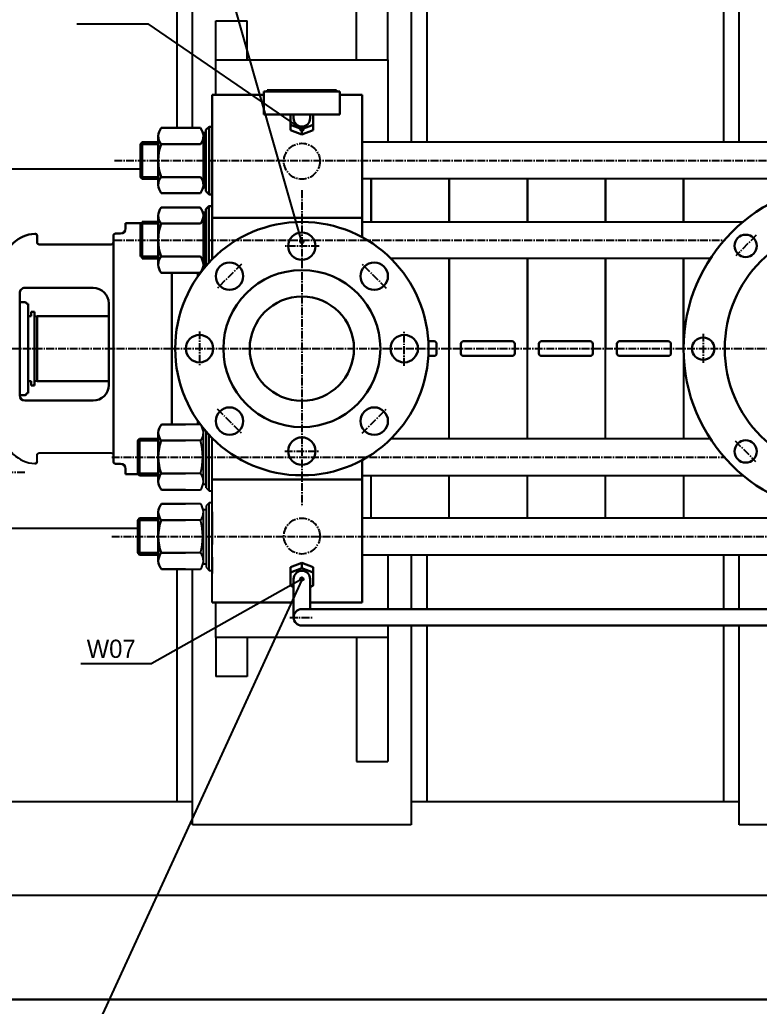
# Model space of a CAD drawing. Header units: millimetres. Extents: x 1235 to 3468, y -658 to 307.
# Drawn here: x 1988.4 to 2059.4, y -570.1 to -475.4 of the extents above; entities that cross this region are included whole.
import ezdxf
from ezdxf.enums import TextEntityAlignment as Align

# ---------------------------------------------------------------- set-up
doc = ezdxf.new("R2010")
doc.units = ezdxf.units.MM
for name, pattern in [('CENTRE', [1.125, 0.75, -0.125, 0.125, -0.125]), ('LDM', [0]), ('SOLID_THICK', [0]), ('SOLID_THIN', [0])]:
    doc.linetypes.add(name, pattern=pattern)
doc.layers.get('0').update_dxf_attribs({"color": 255, "lineweight": 30})
doc.layers.get('Defpoints').update_dxf_attribs({"color": 255})
for name, color, linetype in [('11', 3, 'Continuous'), ('4', 7, 'Continuous'), ('5', 7, 'Continuous'), ('810', 7, 'Continuous')]:
    doc.layers.add(name, color=color, linetype=linetype)
for name, color, linetype, lineweight in [('AM_0', 7, 'Continuous', 30), ('AM_5', 90, 'Continuous', 20), ('可见 (ISO)', 7, 'Continuous', 25)]:
    doc.layers.add(name, color=color, linetype=linetype, lineweight=lineweight)
doc.styles.get("Standard").update_dxf_attribs({"font": 'ISOCP.SHX', "bigfont": 'gbcbig.shx'})
doc.styles.add('TDM', font='medtext', dxfattribs={"width": 0.975})
doc.dimstyles.new('AM_ISO$0', dxfattribs={"dimtxt": 3, "dimasz": 2.5, "dimexe": 1, "dimexo": 1, "dimgap": 1.5, "dimtad": 1, "dimdsep": 46, "dimtxsty": 'Standard', "dimcen": 0, "dimclrd": 256, "dimclre": 256, "dimclrt": 2, "dimadec": 0, "dimazin": 2, "dimtp": 0.1, "dimtm": 0.1, "dimtfac": 0.71, "dimtmove": 0, "dimatfit": 3, "dimfxl": 1, "dimlwd": -1, "dimlwe": -1, "dimarcsym": 1})

# ---------------------------------------------------------------- blocks, each defined once
blk = doc.blocks.new('*D174')
at = {"layer": 'AM_5', "transparency": 16777216}
for p, q in [((1963.007, -453.458), (1963.007, -425.006)), ((2068.007, -484.861), (2068.007, -425.006)), ((1965.507, -426.006), (2065.507, -426.006))]:
    blk.add_line(p, q, dxfattribs=at)
for points in [[(1965.507, -425.589), (1965.507, -426.422), (1963.007, -426.006)], [(2065.507, -425.589), (2065.507, -426.422), (2068.007, -426.006)]]:
    blk.add_solid(points, dxfattribs=at)
at = {"layer": 'Defpoints', "color": 0, "transparency": 16777216}
for p in [(2068.007, -426.006), (1963.007, -454.458), (2068.007, -485.861)]:
    blk.add_point(p, dxfattribs=at)
at = {"layer": 'AM_5', "color": 2, "transparency": 16777216, "insert": (2015.507, -423.006), "char_height": 3, "attachment_point": 5}
blk.add_mtext('105', dxfattribs=at)

msp = doc.modelspace()

# ---------------------------------------------------------------- hatches: boundary and pattern name
at = {"layer": 'AM_5'}
h = msp.add_hatch(dxfattribs=at)
h.set_pattern_fill('ANSI31', color=5, scale=0.005)
h.set_pattern_definition([(45, (492.102728, -729.33771), (-0.01122532015, 0.01122532015), [])])
h.paths.add_polyline_path([(2015.673, -485.889, 1), (2015.34, -485.889, 1)])
h = msp.add_hatch(dxfattribs=at)
h.set_pattern_fill('ANSI31', color=5, scale=0.005)
h.set_pattern_definition([(45, (492.102728, -740.111381), (-0.01122532015, 0.01122532015), [])])
h.paths.add_polyline_path([(2015.673, -496.662, 1), (2015.34, -496.662, 1)])
h = msp.add_hatch(dxfattribs=at)
h.set_pattern_fill('ANSI31', color=5, scale=0.005)
h.set_pattern_definition([(45, (492.102728, -772.534478), (-0.01122532015, 0.01122532015), [])])
h.paths.add_polyline_path([(2015.673, -529.085, 1), (2015.34, -529.085, 1)])

# ---------------------------------------------------------------- linework, layer by layer
at = {"linetype": 'ByBlock'}
for p, q in [((2006.885, -482.583), (2011.867, -482.583)), ((2019.147, -482.583), (2021.31, -482.583)), ((2021.31, -482.583), (2021.31, -493.575)), ((2021.31, -493.575), (2021.31, -496.264)), ((1998.575, -494.893), (2000.17, -494.893)), ((1988.408, -501.616), (1988.408, -509.289)), ((1996.961, -502.616), (1996.961, -510.45)), ((2027.653, -506.253), (2028.206, -506.253)), ((2028.456, -506.503), (2028.456, -506.958)), ((2030.776, -506.503), (2030.776, -506.958)), ((2031.026, -506.253), (2035.706, -506.253)), ((2035.956, -506.503), (2035.956, -506.958)), ((2038.276, -506.503), (2038.276, -506.958)), ((2038.526, -506.253), (2043.206, -506.253)), ((2043.456, -506.503), (2043.456, -506.958)), ((2045.776, -506.503), (2045.776, -506.958)), ((2046.026, -506.253), (2050.706, -506.253)), ((2050.956, -506.503), (2050.956, -506.958)), ((2027.653, -507.663), (2028.206, -507.663)), ((2028.456, -507.413), (2028.456, -506.958)), ((2030.776, -507.413), (2030.776, -506.958)), ((2031.026, -507.663), (2035.706, -507.663)), ((2035.956, -507.413), (2035.956, -506.958)), ((2038.276, -507.413), (2038.276, -506.958)), ((2038.526, -507.663), (2043.206, -507.663)), ((2043.456, -507.413), (2043.456, -506.958)), ((2045.776, -507.413), (2045.776, -506.958)), ((2046.026, -507.663), (2050.706, -507.663)), ((2050.956, -507.413), (2050.956, -506.958)), ((1988.408, -509.289), (1988.408, -511.449)), ((2006.301, -520.335), (2006.301, -514.914)), ((2021.31, -524.422), (2021.31, -517.651)), ((1998.575, -519.022), (1999.822, -519.022)), ((2021.31, -531.333), (2021.31, -524.422)), ((2006.885, -531.333), (2014.715, -531.333)), ((2016.298, -531.333), (2021.31, -531.333))]:
    msp.add_line(p, q, dxfattribs=at)
for centre, radius, start, end in [((1995.461, -502.616), 1.5, 0, 90), ((2028.206, -506.503), 0.25, 0, 90), ((2031.026, -506.503), 0.25, 90, 180), ((2035.706, -506.503), 0.25, 0, 90), ((2038.526, -506.503), 0.25, 90, 180), ((2043.206, -506.503), 0.25, 0, 90), ((2046.026, -506.503), 0.25, 90, 180), ((2050.706, -506.503), 0.25, 0, 90), ((2028.206, -507.413), 0.25, 270, 0), ((2031.026, -507.413), 0.25, 180, 270), ((2035.706, -507.413), 0.25, 270, 0), ((2038.526, -507.413), 0.25, 180, 270), ((2043.206, -507.413), 0.25, 270, 0), ((2046.026, -507.413), 0.25, 180, 270), ((2050.706, -507.413), 0.25, 270, 0), ((1995.461, -510.45), 1.5, 270, 0)]:
    msp.add_arc(centre, radius, start, end, dxfattribs=at)
at = {"layer": '11', "color": 172, "linetype": 'SOLID_THIN'}
for p, q in [((2000.434, -443.91), (2015.507, -496.829)), ((2015.507, -529.167), (1995.159, -573.442))]:
    msp.add_line(p, q, dxfattribs=at)
at = {"layer": '11', "color": 7, "linetype": 'SOLID_THICK'}
for p, q in [((2006.885, -482.583), (2006.885, -498.373)), ((2002.006, -485.762), (2005.757, -485.762)), ((2006.59, -485.639), (2006.298, -485.931)), ((2006.298, -485.931), (2006.298, -491.847)), ((2006.881, -485.639), (2006.59, -485.639)), ((2006.59, -492.139), (2006.59, -485.639)), ((2006.881, -492.139), (2006.881, -485.639)), ((2001.715, -486.544), (2001.715, -491.234)), ((2006.298, -486.244), (2006.048, -486.244)), ((2006.048, -486.244), (2006.048, -491.472)), ((2006.048, -486.544), (2006.048, -491.234)), ((2000.007, -487.307), (2000.174, -487.14)), ((2000.007, -490.473), (2000.007, -487.307)), ((2001.715, -487.307), (2000.007, -487.307)), ((2000.174, -487.14), (2000.174, -490.64)), ((2000.174, -487.14), (2001.715, -487.14)), ((2005.773, -487.306), (2001.99, -487.306)), ((2061.5, -487.139), (2021.31, -487.139)), ((2000.174, -490.64), (2000.007, -490.473)), ((2001.715, -490.473), (2000.007, -490.473)), ((2001.715, -490.64), (2000.174, -490.64)), ((2005.773, -490.472), (2001.99, -490.472)), ((2061.5, -490.639), (2021.31, -490.639)), ((2022.17, -494.785), (2022.17, -490.639)), ((2029.67, -494.785), (2029.67, -490.639)), ((2037.17, -494.785), (2037.17, -490.639)), ((2044.67, -494.785), (2044.67, -490.639)), ((2052.173, -490.639), (2052.173, -494.785)), ((2006.048, -491.472), (2006.298, -491.472)), ((2005.757, -492.016), (2002.006, -492.016)), ((2006.298, -491.847), (2006.59, -492.139)), ((2006.59, -492.139), (2006.881, -492.139)), ((2002.003, -493.407), (2005.753, -493.407)), ((2006.586, -493.284), (2006.295, -493.576)), ((2006.295, -493.576), (2006.295, -499.01)), ((2006.878, -493.284), (2006.586, -493.284)), ((2006.586, -498.684), (2006.586, -493.284)), ((2006.878, -498.38), (2006.878, -493.284)), ((2001.712, -494.189), (2001.712, -498.88)), ((2006.295, -493.889), (2006.045, -493.889)), ((2006.045, -493.889), (2006.045, -499.118)), ((2006.045, -494.189), (2006.045, -498.88)), ((2000.003, -498.119), (2000.003, -494.952)), ((2001.712, -494.952), (2000.003, -494.952)), ((2000.17, -494.785), (2000.17, -498.285)), ((2000.17, -494.785), (2001.712, -494.785)), ((2005.769, -494.952), (2001.987, -494.952)), ((2021.307, -494.785), (2057.881, -494.785)), ((2001.712, -498.119), (2000.003, -498.119)), ((2001.712, -498.285), (2000.17, -498.285)), ((2005.769, -498.117), (2001.987, -498.117)), ((2054.76, -498.284), (2024.039, -498.284)), ((2029.67, -515.626), (2029.67, -498.284)), ((2037.17, -515.626), (2037.17, -498.284)), ((2044.67, -515.626), (2044.67, -498.284)), ((2052.173, -498.284), (2052.173, -515.626)), ((2006.045, -499.118), (2006.203, -499.118)), ((2005.753, -499.661), (2002.003, -499.661)), ((2003.006, -514.249), (2003.006, -499.661)), ((2005.507, -500.027), (2005.507, -499.661)), ((2005.76, -514.249), (2002.01, -514.249)), ((2005.507, -514.249), (2005.507, -513.889)), ((2001.719, -519.721), (2001.719, -515.031)), ((2006.051, -520.022), (2006.051, -514.793)), ((2006.051, -514.793), (2006.198, -514.793)), ((2006.051, -519.721), (2006.051, -515.031)), ((2006.593, -520.626), (2006.593, -515.239)), ((1999.76, -515.793), (1999.926, -515.626)), ((1999.76, -518.959), (1999.76, -515.793)), ((1999.76, -515.793), (2001.719, -515.793)), ((1999.926, -515.626), (2001.718, -515.626)), ((1999.926, -519.126), (1999.926, -515.626)), ((2005.776, -515.793), (2001.994, -515.793)), ((2006.885, -531.333), (2006.885, -515.543)), ((2006.885, -520.626), (2006.885, -515.543)), ((2054.757, -515.626), (2024.044, -515.626)), ((2006.885, -524.173), (2006.885, -517.06)), ((1999.926, -519.126), (1999.76, -518.959)), ((1999.76, -518.959), (2001.719, -518.959)), ((2001.719, -519.126), (1999.926, -519.126)), ((2005.776, -518.959), (2001.994, -518.959)), ((2021.31, -519.126), (2057.875, -519.126)), ((2022.17, -523.206), (2022.17, -519.126)), ((2029.67, -523.206), (2029.67, -519.126)), ((2037.17, -523.207), (2037.17, -519.126)), ((2044.67, -523.207), (2044.67, -519.126)), ((2052.173, -519.126), (2052.173, -523.208)), ((2006.301, -520.022), (2006.051, -520.022)), ((2002.01, -520.503), (2005.76, -520.503)), ((2006.301, -520.335), (2006.593, -520.626)), ((2006.593, -520.626), (2006.885, -520.626)), ((2005.76, -521.875), (2002.01, -521.875)), ((2006.593, -521.752), (2006.301, -522.043)), ((2006.301, -522.043), (2006.301, -527.96)), ((2006.885, -521.752), (2006.593, -521.752)), ((2006.593, -528.252), (2006.593, -521.752)), ((2006.885, -528.556), (2006.885, -521.443)), ((2006.885, -528.252), (2006.885, -521.752)), ((2001.719, -527.347), (2001.719, -522.656)), ((2006.051, -527.647), (2006.051, -522.419)), ((2006.051, -522.419), (2006.301, -522.419)), ((2006.051, -527.347), (2006.051, -522.656)), ((2006.885, -522.616), (2006.885, -524.173)), ((1999.76, -523.419), (1999.926, -523.252)), ((1999.76, -526.585), (1999.76, -523.419)), ((1999.76, -523.419), (2001.719, -523.419)), ((1999.926, -523.252), (2001.718, -523.252)), ((1999.926, -526.752), (1999.926, -523.252)), ((2005.776, -523.419), (2001.994, -523.419)), ((2061.5, -523.252), (2021.31, -523.252)), ((2022.17, -523.206), (2022.17, -523.252)), ((2029.67, -523.206), (2029.67, -523.252)), ((2037.17, -523.207), (2037.17, -523.252)), ((2044.67, -523.207), (2044.67, -523.252)), ((2052.173, -523.208), (2052.173, -523.252)), ((2006.885, -524.21), (2006.885, -525.766)), ((1999.926, -526.752), (1999.76, -526.585)), ((1999.76, -526.585), (2001.719, -526.585)), ((2001.719, -526.752), (1999.926, -526.752)), ((2005.776, -526.584), (2001.994, -526.584)), ((2021.31, -526.752), (2061.5, -526.752)), ((2006.301, -527.647), (2006.051, -527.647)), ((2006.885, -526.987), (2006.885, -528.543)), ((2002.01, -528.129), (2005.76, -528.129)), ((2006.301, -527.96), (2006.593, -528.252)), ((2006.593, -528.252), (2006.885, -528.252))]:
    msp.add_line(p, q, dxfattribs=at)
at = {"layer": '11', "color": 172, "linetype": 'CENTRE'}
for p, q in [((1997.501, -488.889), (2083.79, -488.889)), ((2015.507, -491.742), (2015.507, -522.127)), ((2059.151, -496.072), (2057.182, -498.042)), ((1997.498, -496.534), (2056.088, -496.534)), ((2017.155, -497.12), (2013.812, -497.12)), ((2009.716, -498.836), (2007.352, -501.199)), ((2023.628, -501.167), (2021.265, -498.803)), ((2005.669, -505.31), (2005.669, -508.652)), ((2025.344, -508.606), (2025.344, -505.264)), ((2054.048, -505.522), (2054.048, -508.308)), ((1968.459, -506.958), (2003.34, -506.958)), ((2003.006, -506.958), (2250.008, -506.958)), ((2007.385, -512.749), (2009.748, -515.112)), ((2021.297, -515.08), (2023.661, -512.716)), ((2057.121, -515.813), (2059.09, -517.783)), ((2013.858, -516.796), (2017.201, -516.796)), ((1997.254, -517.376), (2056.083, -517.376)), ((1985.908, -518.812), (1988.995, -518.812)), ((1997.254, -525.002), (2083.543, -525.002)), ((2014.357, -532.77), (2016.57, -532.77))]:
    msp.add_line(p, q, dxfattribs=at)
for centre in [(2015.507, -488.958), (2015.507, -524.958)]:
    msp.add_circle(centre, 1.725, dxfattribs=at)
at = {"layer": '11', "color": 7, "linetype": 'SOLID_THICK'}
for centre, radius, start, end in [((2002.91, -486.544), 1.194, 139.1177, 219.67451), ((2004.854, -486.544), 1.194, 320.32525, 40.8817), ((2006.406, -488.889), 4.69, 160.27969, 199.72031), ((2002.91, -491.234), 1.194, 140.32521, 220.88257), ((2004.854, -491.234), 1.194, 319.11803, 39.67504), ((2002.906, -494.189), 1.194, 139.1177, 219.67451), ((2004.85, -494.189), 1.194, 320.32525, 40.8817), ((2006.402, -496.534), 4.69, 160.27969, 199.72031), ((2002.906, -498.88), 1.194, 140.32521, 220.88257), ((2004.85, -498.88), 1.194, 319.11803, 39.67504), ((2002.913, -515.031), 1.194, 139.11723, 219.67471), ((2004.857, -515.031), 1.194, 320.3252, 40.88173), ((2006.409, -517.376), 4.691, 160.27972, 199.72028), ((1999.861, -517.376), 6.123, 345.02063, 14.97937), ((2002.913, -519.721), 1.194, 140.32558, 220.8825), ((2004.857, -519.721), 1.194, 319.11854, 39.67451), ((2002.913, -522.656), 1.194, 139.11723, 219.67471), ((2004.857, -522.656), 1.194, 320.3252, 40.88173), ((2006.409, -525.002), 4.691, 160.27972, 199.72028), ((1999.861, -525.002), 6.123, 345.02063, 14.97937), ((2002.913, -527.347), 1.194, 140.32558, 220.8825), ((2004.857, -527.347), 1.194, 319.11854, 39.67451)]:
    msp.add_arc(centre, radius, start, end, dxfattribs=at)
at = {"layer": '4', "color": 172, "linetype": 'LDM'}
for p, q in [((1993.89, -475.775), (1999.151, -475.775)), ((1999.151, -475.775), (2000.738, -475.775)), ((2015.507, -485.889), (2000.738, -475.775)), ((2015.507, -529.085), (2001.112, -537.186)), ((1994.264, -537.186), (1999.524, -537.186)), ((1999.524, -537.186), (2001.112, -537.186))]:
    msp.add_line(p, q, dxfattribs=at)
for centre in [(2015.507, -485.889), (2015.507, -496.662), (2015.507, -529.085)]:
    msp.add_circle(centre, 0.166, dxfattribs=at)
at = {"layer": '5', "color": 172, "linetype": 'SOLID_THIN'}
msp.add_line((1989.699, -510.499), (1989.828, -510.37), dxfattribs=at)
at = {"layer": '810', "color": 7, "linetype": 'SOLID_THICK'}
for p, q in [((1998.575, -495.408), (1998.575, -494.893)), ((1997.408, -517.801), (1997.408, -496.116)), ((1997.616, -495.908), (1998.075, -495.908)), ((1995.461, -501.116), (1988.908, -501.116)), ((1992.587, -501.116), (1995.741, -501.116)), ((1988.408, -502.483), (1988.595, -502.483)), ((1988.595, -502.483), (1988.845, -502.483)), ((1988.845, -502.483), (1988.954, -502.483)), ((1988.954, -502.483), (1989.054, -502.583)), ((1989.054, -502.583), (1989.054, -502.666)), ((1989.054, -502.583), (1989.054, -502.583)), ((1989.22, -502.666), (1989.054, -502.666)), ((1989.22, -510.083), (1989.22, -502.666)), ((1989.495, -503.833), (1989.22, -503.833)), ((1989.828, -503.416), (1989.495, -503.416)), ((1989.495, -503.416), (1989.495, -503.833)), ((1989.828, -504.377), (1989.828, -503.416)), ((1989.828, -504.352), (1989.828, -503.966)), ((1989.89, -503.886), (1990.078, -503.835)), ((1990.078, -503.835), (1996.961, -503.835)), ((1990.078, -503.835), (1990.078, -506.96)), ((1989.828, -504.352), (1989.828, -506.96)), ((1989.828, -509.569), (1989.828, -506.96)), ((1990.078, -510.085), (1990.078, -506.96)), ((1989.828, -509.539), (1989.828, -510.499)), ((1989.828, -509.569), (1989.828, -509.955)), ((1989.495, -510.083), (1989.22, -510.083)), ((1989.22, -510.083), (1989.22, -511.249)), ((1989.495, -510.499), (1989.495, -510.083)), ((1989.828, -510.499), (1989.495, -510.499)), ((1989.89, -510.035), (1990.078, -510.085)), ((1990.078, -510.085), (1996.961, -510.085)), ((1988.408, -511.433), (1988.845, -511.433)), ((1988.845, -511.433), (1988.954, -511.433)), ((1988.954, -511.433), (1989.054, -511.333)), ((1989.22, -511.249), (1989.054, -511.249)), ((1989.054, -511.333), (1989.054, -511.249)), ((1989.054, -511.333), (1989.054, -511.333)), ((1988.908, -511.95), (1992.557, -511.95)), ((1992.557, -511.95), (1995.461, -511.95)), ((1997.616, -518.008), (1998.075, -518.008)), ((1998.575, -518.508), (1998.575, -519.022))]:
    msp.add_line(p, q, dxfattribs=at)
for points in [[(1990.075, -496.123), (1990.075, -496.741, 0.414214), (1990.283, -496.95), (1997.2, -496.95, 0.414214), (1997.408, -496.741), (1997.408, -496.459)], [(1990.075, -517.793), (1990.075, -517.175, -0.414214), (1990.283, -516.966), (1997.2, -516.966, -0.414214), (1997.408, -517.175), (1997.408, -517.457)]]:
    msp.add_lwpolyline(points, format="xyb", dxfattribs=at)
for centre, radius, start, end in [((1998.075, -495.408), 0.5, 270.0012, 0.0012), ((1990.075, -499.241), 3.333, 93.82257, 172.16237), ((1989.866, -496.123), 0.208, 0.00158, 93.82184), ((1997.616, -496.116), 0.208, 89.99685, 179.99685), ((1988.908, -501.616), 0.5, 89.99869, 179.99869), ((1989.911, -503.966), 0.0833, 104.98931, 180.00443), ((1989.911, -509.955), 0.0834, 180.00246, 254.99355), ((1988.908, -511.449), 0.5, 179.99978, 269.99978), ((1990.075, -514.674), 3.333, 187.83763, 266.17743), ((1989.866, -517.793), 0.208, 266.17816, 359.99842), ((1997.616, -517.799), 0.208, 180.00315, 270.00315), ((1998.075, -518.508), 0.5, 359.9988, 89.9988)]:
    msp.add_arc(centre, radius, start, end, dxfattribs=at)
at = {"layer": 'AM_0'}
for p, q in [((2011.867, -484.468), (2011.867, -482.269)), ((2011.867, -482.269), (2019.147, -482.269)), ((2012.175, -482.138), (2018.838, -482.138)), ((2012.175, -482.269), (2012.175, -482.138)), ((2018.838, -482.269), (2018.838, -482.138)), ((2019.147, -484.468), (2019.147, -482.269)), ((2019.147, -484.468), (2011.867, -484.468)), ((2015.507, -484.468), (2011.867, -484.468)), ((2014.423, -485.456), (2014.423, -485.964)), ((2014.423, -485.964), (2015.507, -486.397)), ((2015.507, -485.889), (2015.507, -486.397)), ((2016.59, -485.964), (2015.507, -486.397)), ((2016.59, -485.456), (2016.59, -485.964)), ((2011.396, -494.398), (2006.885, -494.398)), ((2021.31, -494.398), (2011.396, -494.398)), ((2011.396, -519.518), (2006.885, -519.518)), ((2021.31, -519.518), (2011.396, -519.518)), ((2014.423, -527.952), (2015.507, -527.519)), ((2015.507, -528.027), (2015.507, -527.519)), ((2016.59, -527.952), (2015.507, -527.519)), ((2014.423, -528.46), (2014.423, -527.952)), ((2016.59, -528.46), (2016.59, -527.952)), ((2273.007, -569.458), (1953.007, -569.458))]:
    msp.add_line(p, q, dxfattribs=at)
at = {"layer": 'AM_0', "color": 7, "linetype": 'SOLID_THICK'}
for p, q in [((2006.885, -482.583), (2006.885, -498.373)), ((2006.885, -482.583), (2011.867, -482.583)), ((2019.147, -482.583), (2021.31, -482.583)), ((2021.31, -482.583), (2021.31, -493.575)), ((2014.715, -484.468), (2014.715, -484.83)), ((2016.298, -484.468), (2016.298, -484.83)), ((2002.006, -485.762), (2005.757, -485.762)), ((2006.59, -485.639), (2006.298, -485.931)), ((2006.298, -485.931), (2006.298, -491.847)), ((2006.881, -485.639), (2006.59, -485.639)), ((2006.59, -492.139), (2006.59, -485.639)), ((2006.881, -492.139), (2006.881, -485.639)), ((2001.715, -486.544), (2001.715, -491.234)), ((2006.298, -486.244), (2006.048, -486.244)), ((2006.048, -486.244), (2006.048, -491.472)), ((2006.048, -486.544), (2006.048, -491.234)), ((2000.007, -487.307), (2000.174, -487.14)), ((2000.007, -490.473), (2000.007, -487.307)), ((2001.715, -487.307), (2000.007, -487.307)), ((2000.174, -487.14), (2000.174, -490.64)), ((2000.174, -487.14), (2001.715, -487.14)), ((2005.773, -487.306), (2001.99, -487.306)), ((2000.174, -490.64), (2000.007, -490.473)), ((2001.715, -490.473), (2000.007, -490.473)), ((2001.715, -490.64), (2000.174, -490.64)), ((2005.773, -490.472), (2001.99, -490.472)), ((2022.17, -494.785), (2022.17, -490.639)), ((2029.67, -494.785), (2029.67, -490.639)), ((2037.17, -494.785), (2037.17, -490.639)), ((2044.67, -494.785), (2044.67, -490.639)), ((2052.173, -490.639), (2052.173, -494.785)), ((2006.048, -491.472), (2006.298, -491.472)), ((2005.757, -492.016), (2002.006, -492.016)), ((2006.298, -491.847), (2006.59, -492.139)), ((2006.59, -492.139), (2006.881, -492.139)), ((2002.003, -493.407), (2005.753, -493.407)), ((2006.586, -493.284), (2006.295, -493.576)), ((2006.295, -493.576), (2006.295, -499.01)), ((2006.878, -493.284), (2006.586, -493.284)), ((2006.586, -498.684), (2006.586, -493.284)), ((2006.878, -498.38), (2006.878, -493.284)), ((2021.31, -493.575), (2021.31, -496.264)), ((2001.712, -494.189), (2001.712, -498.88)), ((2006.295, -493.889), (2006.045, -493.889)), ((2006.045, -493.889), (2006.045, -499.118)), ((2006.045, -494.189), (2006.045, -498.88)), ((1998.575, -495.408), (1998.575, -494.893)), ((1998.575, -494.893), (2000.17, -494.893)), ((2000.003, -498.119), (2000.003, -494.952)), ((2001.712, -494.952), (2000.003, -494.952)), ((2000.17, -494.785), (2000.17, -498.285)), ((2000.17, -494.785), (2001.712, -494.785)), ((2005.769, -494.952), (2001.987, -494.952)), ((1997.408, -517.801), (1997.408, -496.116)), ((1997.616, -495.908), (1998.075, -495.908)), ((2001.712, -498.119), (2000.003, -498.119)), ((2001.712, -498.285), (2000.17, -498.285)), ((2005.769, -498.117), (2001.987, -498.117)), ((2029.67, -506.958), (2029.67, -498.284)), ((2037.17, -506.958), (2037.17, -498.284)), ((2044.67, -506.958), (2044.67, -498.284)), ((2052.173, -498.284), (2052.173, -506.958)), ((2006.045, -499.118), (2006.203, -499.118)), ((2005.753, -499.661), (2002.003, -499.661)), ((2003.006, -514.249), (2003.006, -499.661)), ((2005.507, -500.027), (2005.507, -499.661)), ((1995.461, -501.116), (1988.908, -501.116)), ((1992.587, -501.116), (1995.461, -501.116)), ((1988.408, -501.616), (1988.408, -508.122)), ((1988.408, -502.483), (1988.595, -502.483)), ((1988.595, -502.483), (1988.845, -502.483)), ((1988.845, -502.483), (1988.954, -502.483)), ((1988.954, -502.483), (1989.054, -502.583)), ((1989.054, -502.583), (1989.054, -502.666)), ((1989.054, -502.583), (1989.054, -502.583)), ((1989.22, -502.666), (1989.054, -502.666)), ((1989.22, -510.083), (1989.22, -502.666)), ((1996.961, -502.616), (1996.961, -510.45)), ((1989.495, -503.833), (1989.22, -503.833)), ((1989.828, -503.416), (1989.495, -503.416)), ((1989.495, -503.416), (1989.495, -503.833)), ((1989.828, -504.377), (1989.828, -503.416)), ((1989.828, -504.352), (1989.828, -503.966)), ((1989.89, -503.886), (1990.078, -503.835)), ((1990.078, -503.835), (1996.961, -503.835)), ((1990.078, -503.835), (1990.078, -506.96)), ((1989.828, -504.352), (1989.828, -506.96)), ((2027.653, -506.253), (2028.206, -506.253)), ((2028.456, -506.503), (2028.456, -506.958)), ((2030.776, -506.503), (2030.776, -506.958)), ((2031.026, -506.253), (2035.706, -506.253)), ((2035.956, -506.503), (2035.956, -506.958)), ((2038.276, -506.503), (2038.276, -506.958)), ((2038.526, -506.253), (2043.206, -506.253)), ((2043.456, -506.503), (2043.456, -506.958)), ((2045.776, -506.503), (2045.776, -506.958)), ((2046.026, -506.253), (2050.706, -506.253)), ((2050.956, -506.503), (2050.956, -506.958)), ((1989.828, -509.569), (1989.828, -506.96)), ((1990.078, -510.085), (1990.078, -506.96)), ((1988.408, -509.289), (1988.408, -511.449)), ((1989.828, -509.539), (1989.828, -510.499)), ((1989.828, -509.569), (1989.828, -509.955)), ((1989.495, -510.083), (1989.22, -510.083)), ((1989.22, -510.083), (1989.22, -511.249)), ((1989.495, -510.499), (1989.495, -510.083)), ((1989.828, -510.499), (1989.495, -510.499)), ((1989.699, -510.499), (1989.828, -510.37)), ((1989.89, -510.035), (1990.078, -510.085)), ((1990.078, -510.085), (1996.961, -510.085)), ((1988.408, -511.433), (1988.845, -511.433)), ((1988.845, -511.433), (1988.954, -511.433)), ((1988.954, -511.433), (1989.054, -511.333)), ((1989.22, -511.249), (1989.054, -511.249)), ((1989.054, -511.333), (1989.054, -511.249)), ((1989.054, -511.333), (1989.054, -511.333)), ((1988.908, -511.95), (1992.557, -511.95)), ((1992.557, -511.95), (1995.461, -511.95)), ((2004.322, -514.249), (2002.01, -514.249)), ((2001.719, -519.721), (2001.719, -515.031)), ((1999.76, -515.793), (1999.926, -515.626)), ((1999.76, -518.959), (1999.76, -515.793)), ((1999.76, -515.793), (2001.719, -515.793)), ((1999.926, -515.626), (2001.718, -515.626)), ((1999.926, -519.126), (1999.926, -515.626)), ((2004.322, -515.793), (2001.994, -515.793)), ((1997.616, -518.008), (1998.075, -518.008)), ((1998.575, -518.508), (1998.575, -519.022)), ((1999.926, -519.126), (1999.76, -518.959)), ((1999.76, -518.959), (2001.719, -518.959)), ((2001.719, -519.126), (1999.926, -519.126)), ((2004.322, -518.959), (2001.994, -518.959)), ((2002.01, -520.503), (2004.322, -520.503)), ((2004.322, -521.875), (2002.01, -521.875)), ((2001.719, -527.347), (2001.719, -522.656)), ((1999.76, -523.419), (1999.926, -523.252)), ((1999.76, -526.585), (1999.76, -523.419)), ((1999.76, -523.419), (2001.719, -523.419)), ((1999.926, -523.252), (2001.718, -523.252)), ((1999.926, -526.752), (1999.926, -523.252)), ((2004.322, -523.419), (2001.994, -523.419)), ((1999.926, -526.752), (1999.76, -526.585)), ((1999.76, -526.585), (2001.719, -526.585)), ((2001.719, -526.752), (1999.926, -526.752)), ((2004.322, -526.584), (2001.994, -526.584)), ((2002.01, -528.129), (2004.322, -528.129)), ((2014.715, -532.77), (2014.715, -529.085)), ((2016.298, -531.979), (2016.298, -529.085)), ((2066.423, -531.979), (2015.507, -531.979)), ((2067.215, -533.562), (2015.507, -533.562))]:
    msp.add_line(p, q, dxfattribs=at)
for points in [[(2014.423, -484.468), (2014.423, -485.456), (2015.507, -485.889), (2016.59, -485.456), (2016.59, -484.468)], [(2014.715, -529.879), (2014.423, -529.711), (2014.423, -528.46), (2015.507, -528.027), (2016.59, -528.46), (2016.59, -529.711), (2016.298, -529.879)]]:
    msp.add_lwpolyline(points, dxfattribs=at)
msp.add_lwpolyline([(1990.075, -496.123), (1990.075, -496.741, 0.414214), (1990.283, -496.95), (1997.2, -496.95, 0.414214), (1997.408, -496.741), (1997.408, -496.459)], format="xyb", dxfattribs=at)
at = {"layer": 'AM_0'}
for centre, radius in [((2068.007, -506.958), 15.834), ((2015.507, -506.958), 12.167), ((2068.007, -506.958), 11.882), ((2015.507, -497.12), 1.315), ((2058.136, -497.087), 1.075), ((2008.55, -500.001), 1.315), ((2022.463, -500.001), 1.315), ((2015.507, -506.958), 7.542), ((2015.507, -506.958), 5.007), ((2005.669, -506.958), 1.315), ((2025.344, -506.958), 1.315), ((2054.048, -506.958), 1.075), ((2008.55, -513.914), 1.315), ((2022.463, -513.914), 1.315), ((2015.507, -516.796), 1.315), ((2058.136, -516.828), 1.075)]:
    msp.add_circle(centre, radius, dxfattribs=at)
at = {"layer": 'AM_0', "color": 7, "linetype": 'SOLID_THICK'}
for centre, radius, start, end in [((2015.507, -484.83), 0.792, 180, 0), ((2002.91, -486.544), 1.194, 139.1177, 219.67451), ((2004.854, -486.544), 1.194, 320.32525, 40.8817), ((2006.406, -488.889), 4.69, 160.27969, 199.72031), ((2002.91, -491.234), 1.194, 140.32521, 220.88257), ((2004.854, -491.234), 1.194, 319.11803, 39.67504), ((2002.906, -494.189), 1.194, 139.1177, 219.67451), ((2004.85, -494.189), 1.194, 320.32525, 40.8817), ((1998.075, -495.408), 0.5, 270.0012, 0.0012), ((2006.402, -496.534), 4.69, 160.27969, 199.72031), ((1990.075, -499.241), 3.333, 93.82257, 172.16237), ((1989.866, -496.123), 0.208, 0.00158, 93.82184), ((1997.616, -496.116), 0.208, 89.99685, 179.99685), ((2002.906, -498.88), 1.194, 140.32521, 220.88257), ((2004.85, -498.88), 1.194, 319.11803, 39.67504), ((1988.908, -501.616), 0.5, 89.99869, 179.99869), ((1995.461, -502.616), 1.5, 0, 90), ((1989.911, -503.966), 0.0833, 104.98931, 180.00443), ((2028.206, -506.503), 0.25, 0, 90), ((2031.026, -506.503), 0.25, 90, 180), ((2035.706, -506.503), 0.25, 0, 90), ((2038.526, -506.503), 0.25, 90, 180), ((2043.206, -506.503), 0.25, 0, 90), ((2046.026, -506.503), 0.25, 90, 180), ((2050.706, -506.503), 0.25, 0, 90), ((1989.911, -509.955), 0.0834, 180.00246, 254.99355), ((1995.461, -510.45), 1.5, 270, 0), ((1988.908, -511.449), 0.5, 179.99978, 269.99978), ((2002.913, -515.031), 1.194, 139.11723, 219.67471), ((2006.409, -517.376), 4.691, 160.27972, 199.72028), ((1989.866, -517.793), 0.208, 266.17816, 359.99842), ((1997.616, -517.799), 0.208, 180.00315, 270.00315), ((1998.075, -518.508), 0.5, 359.9988, 89.9988), ((2002.913, -519.721), 1.194, 140.32558, 220.8825), ((2002.913, -522.656), 1.194, 139.11723, 219.67471), ((2006.409, -525.002), 4.691, 160.27972, 199.72028), ((2002.913, -527.347), 1.194, 140.32558, 220.8825), ((2015.507, -529.085), 0.792, 0, 180), ((2015.507, -532.77), 0.792, 90, 270), ((2015.507, -532.77), 0.792, 180, 270)]:
    msp.add_arc(centre, radius, start, end, dxfattribs=at)
at = {"layer": '可见 (ISO)'}
for p, q in [((2005.007, -485.762), (2005.007, -461.208)), ((2026.007, -461.208), (2026.007, -487.139)), ((2057.507, -487.139), (2057.507, -461.208)), ((2003.507, -463.458), (2003.507, -485.762)), ((2027.507, -463.458), (2027.507, -487.139)), ((2056.007, -463.458), (2056.007, -487.139)), ((2020.757, -479.208), (2020.757, -467.292)), ((2023.757, -479.208), (2023.757, -467.292)), ((2007.257, -475.458), (2010.257, -475.458)), ((2007.257, -479.208), (2007.257, -475.458)), ((2010.257, -479.208), (2010.257, -475.458)), ((2007.257, -482.583), (2007.257, -479.208)), ((2007.257, -479.208), (2023.757, -479.208)), ((2023.757, -479.208), (2023.757, -487.139)), ((2000.007, -489.708), (1964.507, -489.708)), ((1964.507, -524.208), (1999.76, -524.208)), ((2023.757, -526.752), (2023.757, -531.979)), ((2026.007, -526.752), (2026.007, -531.979)), ((2027.507, -526.752), (2027.507, -531.979)), ((2056.007, -526.752), (2056.007, -531.979)), ((2057.507, -531.979), (2057.507, -526.752)), ((2003.507, -528.129), (2003.507, -550.458)), ((2005.007, -552.708), (2005.007, -528.129)), ((2007.257, -534.708), (2007.257, -531.333)), ((2023.757, -533.562), (2023.757, -534.708)), ((2026.007, -533.562), (2026.007, -552.708)), ((2027.507, -533.562), (2027.507, -550.458)), ((2056.007, -533.562), (2056.007, -550.458)), ((2057.507, -552.708), (2057.507, -533.562)), ((2023.757, -534.708), (2007.257, -534.708)), ((2007.257, -534.708), (2007.257, -538.458)), ((2010.257, -534.708), (2010.257, -538.458)), ((2020.757, -534.708), (2020.757, -546.624)), ((2023.757, -534.708), (2023.757, -546.624)), ((2010.257, -538.458), (2007.257, -538.458)), ((2020.757, -546.624), (2023.757, -546.624)), ((1964.507, -550.458), (2005.007, -550.458)), ((2026.007, -550.458), (2027.507, -550.458)), ((2027.507, -550.458), (2057.507, -550.458)), ((2026.007, -552.708), (2005.007, -552.708)), ((2078.507, -552.708), (2057.507, -552.708)), ((1963.007, -559.458), (2263.007, -559.458))]:
    msp.add_line(p, q, dxfattribs=at)

# ---------------------------------------------------------------- texts
at = {"layer": '4', "color": 7, "style": 'TDM', "width": 0.975}
msp.add_text('W07', height=1.75, dxfattribs=at).set_placement((1994.846, -537.186), align=Align.BOTTOM_LEFT)

# ---------------------------------------------------------------- dimensions: what is measured, and where the dimension line sits
at = {"layer": 'AM_5'}
dim = msp.add_linear_dim(base=(2068.007, -426.006), p1=(1963.007, -454.458), p2=(2068.007, -485.861), dimstyle='AM_ISO$0', dxfattribs=at)
dim.commit()
dim.dimension.update_dxf_attribs({"geometry": '*D174', "text_midpoint": (2015.507, -423.006)})

doc.saveas('drawing.dxf')
